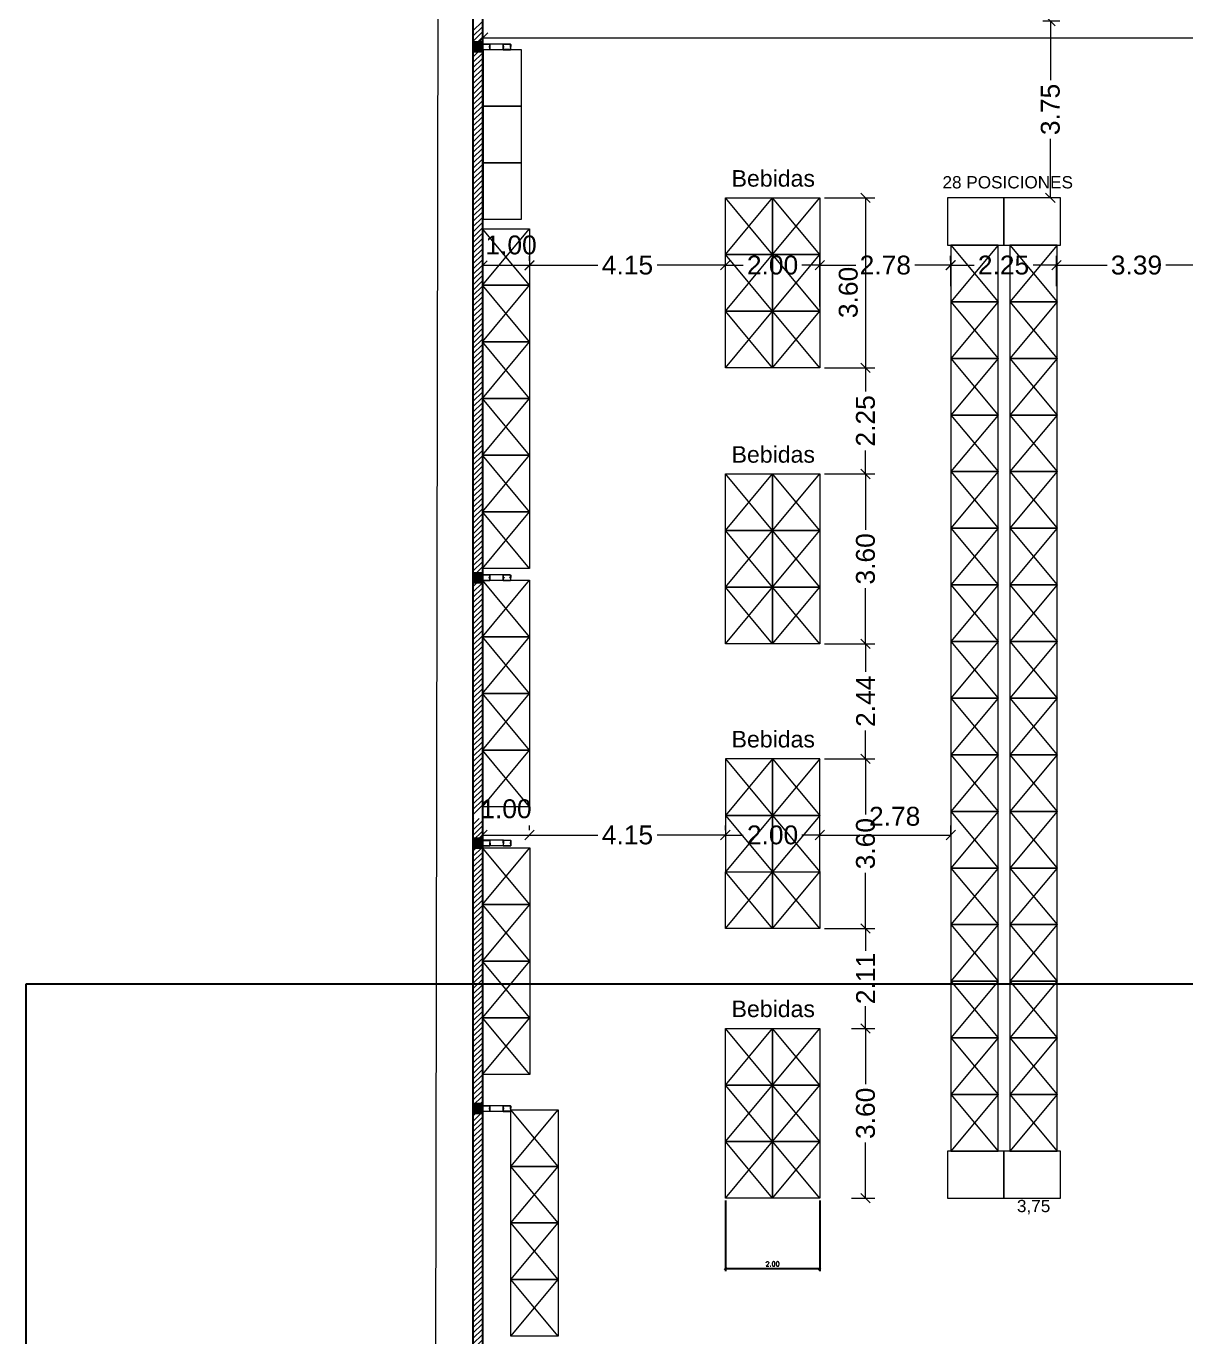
# Model space of a CAD drawing. Header units: inches. Extents: x 2 to 182, y -26 to 193.
# Drawn here: x 1.95 to 26.52, y 37.51 to 65.29 of the extents above; entities that cross this region are included whole.
import ezdxf

# ---------------------------------------------------------------- set-up
doc = ezdxf.new("R2010")
doc.units = ezdxf.units.IN
doc.header["$MEASUREMENT"] = 0
doc.linetypes.add('ACAD_ISO10W100', pattern=[18, 12, -3, 0, -3])
for name, color, linetype, lineweight in [('01 eje', 30, 'ACAD_ISO10W100', 9), ('Est-Acero', 4, 'Continuous', 13), ('Est-muro', 7, 'Continuous', 0), ('L COTAS', 1, 'Continuous', 9), ('L EQUIP', 6, 'Continuous', 9), ('LAVADO MU', 10, 'Continuous', 5)]:
    doc.layers.add(name, color=color, linetype=linetype, lineweight=lineweight)
for name, color, linetype in [('01-COTAS ESTRUCTURA', 9, 'Continuous'), ('l muro', 5, 'Continuous'), ('l olumnas', 140, 'Continuous'), ('smr acero', 170, 'Continuous')]:
    doc.layers.add(name, color=color, linetype=linetype)
doc.styles.add('2mm para 1.100', font='ARIAL.TTF')
doc.styles.add('RomanS', font='romans.shx')
doc.styles.get("Standard").update_dxf_attribs({"font": 'ARIAL.TTF'})
doc.dimstyles.new('bases 1-50', dxfattribs={"dimscale": 0.5, "dimtxt": 0.2, "dimasz": 0.1, "dimexe": 0.1, "dimexo": 0.1, "dimgap": 0.1, "dimtad": 1, "dimtih": 1, "dimtoh": 1, "dimzin": 1, "dimdsep": 46, "dimtxsty": 'RomanS', "dimblk": 'OBLIQUE', "dimcen": 0.1, "dimclrd": 256, "dimclre": 256, "dimclrt": 256, "dimadec": 0, "dimazin": 0, "dimtfac": 1, "dimtmove": 0, "dimatfit": 3, "dimfxl": 0, "dimarcsym": 0})
doc.dimstyles.new('cotas 1.100', dxfattribs={"dimscale": 2, "dimtxt": 0.2, "dimasz": 0.1, "dimexe": 0.1, "dimexo": 0.05, "dimgap": 0.05, "dimtad": 0, "dimzin": 0, "dimdsep": 46, "dimtxsty": '2mm para 1.100', "dimblk": 'OBLIQUE', "dimcen": 0.09, "dimclrd": 256, "dimclre": 256, "dimclrt": 256, "dimaunit": 1, "dimadec": 3, "dimazin": 0, "dimtfac": 1, "dimtofl": 0, "dimtmove": 2, "dimatfit": 3, "dimfxl": 0, "dimtolj": 1, "dimtzin": 0, "dimlwd": -1, "dimlwe": -1, "dimarcsym": 0})

# ---------------------------------------------------------------- blocks, each defined once
blk = doc.blocks.new('terreno1')
at = {"layer": '01 eje', "ltscale": 0.05}
blk.add_line((2858.813, 860.328), (2858.813, 730.799), dxfattribs=at)
blk = doc.blocks.new('rack')
at = {"linetype": 'ByBlock', "ltscale": 0.01}
for p, q in [((0, 1.2), (1, 0)), ((1, 1.2), (0, 0))]:
    blk.add_line(p, q, dxfattribs=at)
blk.add_lwpolyline([(0, 0), (1, 0), (1, 1.2), (0, 1.2)], close=True, dxfattribs=at)
blk = doc.blocks.new('02')
at = {"layer": 'L EQUIP'}
for points in [[(3379.339, 790.694), (3379.339, 789.694), (3380.539, 789.694), (3380.539, 790.694), (3379.339, 790.694)], [(3380.539, 790.694), (3380.539, 789.694), (3381.739, 789.694), (3381.739, 790.694), (3380.539, 790.694)], [(3379.339, 770.494), (3379.339, 769.494), (3380.539, 769.494), (3380.539, 770.494), (3379.339, 770.494)], [(3380.539, 770.494), (3380.539, 769.494), (3381.739, 769.494), (3381.739, 770.494), (3380.539, 770.494)]]:
    blk.add_lwpolyline(points, dxfattribs=at)
at = {"layer": 'L EQUIP', "linetype": 'ByBlock', "ltscale": 0.01}
for p in [(3379.414, 788.494), (3379.414, 788.494), (3380.664, 788.494), (3379.414, 787.294), (3379.414, 787.294), (3380.664, 787.294), (3380.664, 787.294), (3379.414, 786.094), (3379.414, 786.094), (3380.664, 786.094), (3380.664, 786.094), (3379.414, 784.894), (3379.414, 784.894), (3380.664, 784.894), (3380.664, 784.894), (3379.414, 783.694), (3379.414, 783.694), (3380.664, 783.694), (3380.664, 783.694), (3379.414, 782.494), (3379.414, 782.494), (3380.664, 782.494), (3380.664, 782.494), (3379.414, 781.294), (3379.414, 781.294), (3380.664, 781.294), (3380.664, 781.294), (3379.414, 780.094), (3379.414, 780.094), (3380.664, 780.094), (3380.664, 780.094), (3379.414, 778.894), (3379.414, 778.894), (3380.664, 778.894), (3380.664, 778.894), (3379.414, 777.694), (3379.414, 777.694), (3380.664, 777.694), (3380.664, 777.694), (3379.414, 776.494), (3379.414, 776.494), (3380.664, 776.494), (3380.664, 776.494), (3379.414, 775.294), (3379.414, 775.294), (3380.664, 775.294), (3380.664, 775.294), (3379.414, 774.094), (3379.414, 774.094), (3380.664, 774.094), (3380.664, 774.094), (3379.414, 772.894), (3379.414, 772.894), (3380.664, 772.894), (3380.664, 772.894), (3379.414, 771.694), (3379.414, 771.694), (3380.664, 771.694), (3380.664, 771.694), (3379.414, 770.494), (3379.414, 770.494), (3380.664, 770.494), (3380.664, 770.494)]:
    blk.add_blockref('rack', p, dxfattribs=at)
at = {"layer": 'L EQUIP', "linetype": 'ByBlock', "ltscale": 0.01, "insert": (3379.236, 791.157), "char_height": 0.26, "width": 4.44912, "attachment_point": 1}
blk.add_mtext('28 POSICIONES', dxfattribs=at)
blk = doc.blocks.new('rack bajo')
for p, q in [((0, 1.2), (1, 0)), ((1, 1.2), (0, 0))]:
    blk.add_line(p, q)
blk.add_lwpolyline([(0, 0), (1, 0), (1, 1.2), (0, 1.2)], close=True)
blk = doc.blocks.new('_Oblique')
at = {"color": 0, "linetype": 'ByBlock', "lineweight": -2}
blk.add_line((-0.5, -0.5), (0.5, 0.5), dxfattribs=at)
blk = doc.blocks.new('*D575')
at = {"layer": 'Defpoints', "color": 0}
for p in [(10.786, 133.315), (11.616, 133.314), (11.416, 8.495)]:
    blk.add_point(p, dxfattribs=at)
at = {"layer": 'L COTAS'}
for p, q in [((11.516, 133.314), (10.586, 133.316)), ((10.786, 133.315), (10.688, 71.815)), ((10.586, 8.496), (10.685, 69.996)), ((11.316, 8.495), (10.386, 8.496))]:
    blk.add_line(p, q, dxfattribs=at)
at = {"layer": 'L COTAS', "xscale": 0.2, "yscale": 0.2, "zscale": 0.2}
for p, rotation in [((10.786, 133.315), 89.90828215739022), ((10.586, 8.496), 269.9082821573902)]:
    blk.add_blockref('_Oblique', p, dxfattribs=dict(at, rotation=rotation))
at = {"layer": 'L COTAS', "insert": (10.686, 70.906), "char_height": 0.4, "attachment_point": 5, "rotation": 89.9083, "style": '2mm para 1.100'}
blk.add_mtext('\\A1;124.82', dxfattribs=at)
blk = doc.blocks.new('*D617')
at = {"layer": 'Defpoints', "color": 0}
for p in [(21.546, 60.225), (21.546, 59.682), (18.766, 59.25)]:
    blk.add_point(p, dxfattribs=at)
at = {"layer": 'L COTAS'}
for p, q in [((18.766, 59.35), (18.766, 60.425)), ((21.546, 59.782), (21.546, 60.425)), ((18.766, 60.225), (19.533, 60.225)), ((21.546, 60.225), (20.78, 60.225))]:
    blk.add_line(p, q, dxfattribs=at)
at = {"layer": 'L COTAS', "xscale": 0.2, "yscale": 0.2, "zscale": 0.2, "rotation": 180}
blk.add_blockref('_Oblique', (18.766, 60.225), dxfattribs=at)
at = {"layer": 'L COTAS', "xscale": 0.2, "yscale": 0.2, "zscale": 0.2}
blk.add_blockref('_Oblique', (21.546, 60.225), dxfattribs=at)
at = {"layer": 'L COTAS', "insert": (20.156, 60.225), "char_height": 0.4, "attachment_point": 5, "style": '2mm para 1.100'}
blk.add_mtext('\\A1;2.78', dxfattribs=at)
blk = doc.blocks.new('*D618')
at = {"layer": 'Defpoints', "color": 0}
for p in [(27.171, 60.225), (23.786, 59.682), (27.171, 59.682)]:
    blk.add_point(p, dxfattribs=at)
at = {"layer": 'L COTAS'}
for p, q in [((23.786, 59.782), (23.786, 60.425)), ((27.171, 59.782), (27.171, 60.425)), ((23.786, 60.225), (24.859, 60.225)), ((27.171, 60.225), (26.099, 60.225))]:
    blk.add_line(p, q, dxfattribs=at)
at = {"layer": 'L COTAS', "xscale": 0.2, "yscale": 0.2, "zscale": 0.2, "rotation": 180}
blk.add_blockref('_Oblique', (23.786, 60.225), dxfattribs=at)
at = {"layer": 'L COTAS', "xscale": 0.2, "yscale": 0.2, "zscale": 0.2}
blk.add_blockref('_Oblique', (27.171, 60.225), dxfattribs=at)
at = {"layer": 'L COTAS', "insert": (25.479, 60.225), "char_height": 0.4, "attachment_point": 5, "style": '2mm para 1.100'}
blk.add_mtext('\\A1;3.39', dxfattribs=at)
blk = doc.blocks.new('*D624')
at = {"layer": 'Defpoints', "color": 0}
for p in [(21.536, 60.225), (23.786, 60.225), (23.786, 60.225)]:
    blk.add_point(p, dxfattribs=at)
at = {"layer": 'L COTAS'}
for p, q in [((21.536, 60.325), (21.536, 60.425)), ((23.786, 60.325), (23.786, 60.425)), ((21.536, 60.225), (22.037, 60.225)), ((23.786, 60.225), (23.286, 60.225))]:
    blk.add_line(p, q, dxfattribs=at)
at = {"layer": 'L COTAS', "xscale": 0.2, "yscale": 0.2, "zscale": 0.2, "rotation": 180}
blk.add_blockref('_Oblique', (21.536, 60.225), dxfattribs=at)
at = {"layer": 'L COTAS', "xscale": 0.2, "yscale": 0.2, "zscale": 0.2}
blk.add_blockref('_Oblique', (23.786, 60.225), dxfattribs=at)
at = {"layer": 'L COTAS', "insert": (22.661, 60.225), "char_height": 0.4, "attachment_point": 5, "style": '2mm para 1.100'}
blk.add_mtext('\\A1;2.25', dxfattribs=at)
blk = doc.blocks.new('*D631')
at = {"layer": 'Defpoints', "color": 0}
for p in [(12.616, 60.773), (16.766, 60.225), (16.766, 60.225)]:
    blk.add_point(p, dxfattribs=at)
at = {"layer": 'L COTAS'}
for p, q in [((12.616, 60.673), (12.616, 60.025)), ((16.766, 60.325), (16.766, 60.425)), ((12.616, 60.225), (14.062, 60.225)), ((16.766, 60.225), (15.32, 60.225))]:
    blk.add_line(p, q, dxfattribs=at)
at = {"layer": 'L COTAS', "xscale": 0.2, "yscale": 0.2, "zscale": 0.2, "rotation": 180}
blk.add_blockref('_Oblique', (12.616, 60.225), dxfattribs=at)
at = {"layer": 'L COTAS', "xscale": 0.2, "yscale": 0.2, "zscale": 0.2}
blk.add_blockref('_Oblique', (16.766, 60.225), dxfattribs=at)
at = {"layer": 'L COTAS', "insert": (14.691, 60.225), "char_height": 0.4, "attachment_point": 5, "style": '2mm para 1.100'}
blk.add_mtext('\\A1;4.15', dxfattribs=at)
blk = doc.blocks.new('*D632')
at = {"layer": 'Defpoints', "color": 0}
for p in [(11.616, 60.218), (11.616, 60.173), (12.616, 60.218)]:
    blk.add_point(p, dxfattribs=at)
at = {"layer": 'L COTAS'}
for p, q in [((11.616, 60.273), (11.616, 60.418)), ((12.616, 60.318), (12.616, 60.418)), ((12.616, 60.218), (11.616, 60.218))]:
    blk.add_line(p, q, dxfattribs=at)
at = {"layer": 'L COTAS', "xscale": 0.2, "yscale": 0.2, "zscale": 0.2, "rotation": 180}
blk.add_blockref('_Oblique', (11.616, 60.218), dxfattribs=at)
at = {"layer": 'L COTAS', "xscale": 0.2, "yscale": 0.2, "zscale": 0.2}
blk.add_blockref('_Oblique', (12.616, 60.218), dxfattribs=at)
at = {"layer": 'L COTAS', "insert": (12.224, 60.651), "char_height": 0.4, "attachment_point": 5, "style": '2mm para 1.100'}
blk.add_mtext('\\A1;1.00', dxfattribs=at)
blk = doc.blocks.new('*D633')
at = {"layer": 'Defpoints', "color": 0}
for p in [(55.719, 65.046), (11.631, 64.431), (55.719, 64.431)]:
    blk.add_point(p, dxfattribs=at)
at = {"layer": 'L COTAS'}
for p, q in [((11.631, 64.531), (11.631, 65.246)), ((11.631, 65.046), (32.891, 65.046)), ((55.719, 65.046), (34.458, 65.046)), ((55.719, 64.531), (55.719, 65.246))]:
    blk.add_line(p, q, dxfattribs=at)
at = {"layer": 'L COTAS', "xscale": 0.2, "yscale": 0.2, "zscale": 0.2, "rotation": 180}
blk.add_blockref('_Oblique', (11.631, 65.046), dxfattribs=at)
at = {"layer": 'L COTAS', "xscale": 0.2, "yscale": 0.2, "zscale": 0.2}
blk.add_blockref('_Oblique', (55.719, 65.046), dxfattribs=at)
at = {"layer": 'L COTAS', "insert": (33.675, 65.046), "char_height": 0.4, "attachment_point": 5, "style": '2mm para 1.100'}
blk.add_mtext('\\A1;44.09', dxfattribs=at)
blk = doc.blocks.new('*D643')
at = {"layer": 'Defpoints', "color": 0}
for p in [(18.766, 58.05), (19.737, 58.05), (18.766, 55.8)]:
    blk.add_point(p, dxfattribs=at)
at = {"layer": 'L COTAS'}
for p, q in [((18.866, 58.05), (19.937, 58.05)), ((19.737, 58.05), (19.737, 57.549)), ((19.737, 55.8), (19.737, 56.3)), ((18.866, 55.8), (19.937, 55.8))]:
    blk.add_line(p, q, dxfattribs=at)
at = {"layer": 'L COTAS', "xscale": 0.2, "yscale": 0.2, "zscale": 0.2}
for p, rotation in [((19.737, 58.05), 90), ((19.737, 55.8), 270)]:
    blk.add_blockref('_Oblique', p, dxfattribs=dict(at, rotation=rotation))
at = {"layer": 'L COTAS', "insert": (19.737, 56.925), "char_height": 0.4, "attachment_point": 5, "rotation": 90, "style": '2mm para 1.100'}
blk.add_mtext('\\A1;2.25', dxfattribs=at)
blk = doc.blocks.new('*D644')
at = {"layer": 'Defpoints', "color": 0}
for p in [(18.766, 52.2), (18.766, 49.765), (19.737, 49.765)]:
    blk.add_point(p, dxfattribs=at)
at = {"layer": 'L COTAS'}
for p, q in [((18.866, 52.2), (19.937, 52.2)), ((19.737, 52.2), (19.737, 51.604)), ((19.737, 49.765), (19.737, 50.36)), ((18.866, 49.765), (19.937, 49.765))]:
    blk.add_line(p, q, dxfattribs=at)
at = {"layer": 'L COTAS', "xscale": 0.2, "yscale": 0.2, "zscale": 0.2}
for p, rotation in [((19.737, 52.2), 90), ((19.737, 49.765), 270)]:
    blk.add_blockref('_Oblique', p, dxfattribs=dict(at, rotation=rotation))
at = {"layer": 'L COTAS', "insert": (19.737, 50.982), "char_height": 0.4, "attachment_point": 5, "rotation": 90, "style": '2mm para 1.100'}
blk.add_mtext('\\A1;2.44', dxfattribs=at)
blk = doc.blocks.new('*D645')
at = {"layer": 'Defpoints', "color": 0}
for p in [(18.766, 46.165), (19.336, 44.05), (19.737, 44.05)]:
    blk.add_point(p, dxfattribs=at)
at = {"layer": 'L COTAS'}
for p, q in [((18.866, 46.165), (19.937, 46.165)), ((19.737, 46.165), (19.737, 45.691)), ((19.737, 44.05), (19.737, 44.523)), ((19.436, 44.05), (19.937, 44.05))]:
    blk.add_line(p, q, dxfattribs=at)
at = {"layer": 'L COTAS', "xscale": 0.2, "yscale": 0.2, "zscale": 0.2}
for p, rotation in [((19.737, 46.165), 90), ((19.737, 44.05), 270)]:
    blk.add_blockref('_Oblique', p, dxfattribs=dict(at, rotation=rotation))
at = {"layer": 'L COTAS', "insert": (19.737, 45.107), "char_height": 0.4, "attachment_point": 5, "rotation": 90, "style": '2mm para 1.100'}
blk.add_mtext('\\A1;2.11', dxfattribs=at)
blk = doc.blocks.new('*D648')
at = {"layer": 'Defpoints', "color": 0}
for p in [(18.766, 61.65), (18.766, 58.05), (19.737, 58.05)]:
    blk.add_point(p, dxfattribs=at)
at = {"layer": 'L COTAS'}
for p, q in [((18.866, 61.65), (19.937, 61.65)), ((19.737, 61.65), (19.737, 58.05)), ((18.866, 58.05), (19.937, 58.05))]:
    blk.add_line(p, q, dxfattribs=at)
at = {"layer": 'L COTAS', "xscale": 0.2, "yscale": 0.2, "zscale": 0.2}
for p, rotation in [((19.737, 61.65), 90), ((19.737, 58.05), 270)]:
    blk.add_blockref('_Oblique', p, dxfattribs=dict(at, rotation=rotation))
at = {"layer": 'L COTAS', "insert": (19.372, 59.647), "char_height": 0.4, "attachment_point": 5, "rotation": 90, "style": '2mm para 1.100'}
blk.add_mtext('\\A1;3.60', dxfattribs=at)
blk = doc.blocks.new('*D649')
at = {"layer": 'Defpoints', "color": 0}
for p in [(18.766, 55.8), (18.766, 52.2), (19.737, 52.2)]:
    blk.add_point(p, dxfattribs=at)
at = {"layer": 'L COTAS'}
for p, q in [((18.866, 55.8), (19.937, 55.8)), ((19.737, 55.8), (19.737, 54.618)), ((19.737, 52.2), (19.737, 53.381)), ((18.866, 52.2), (19.937, 52.2))]:
    blk.add_line(p, q, dxfattribs=at)
at = {"layer": 'L COTAS', "xscale": 0.2, "yscale": 0.2, "zscale": 0.2}
for p, rotation in [((19.737, 55.8), 90), ((19.737, 52.2), 270)]:
    blk.add_blockref('_Oblique', p, dxfattribs=dict(at, rotation=rotation))
at = {"layer": 'L COTAS', "insert": (19.737, 54), "char_height": 0.4, "attachment_point": 5, "rotation": 90, "style": '2mm para 1.100'}
blk.add_mtext('\\A1;3.60', dxfattribs=at)
blk = doc.blocks.new('*D650')
at = {"layer": 'Defpoints', "color": 0}
for p in [(18.766, 49.765), (18.766, 46.165), (19.737, 46.165)]:
    blk.add_point(p, dxfattribs=at)
at = {"layer": 'L COTAS'}
for p, q in [((18.866, 49.765), (19.937, 49.765)), ((19.737, 49.765), (19.737, 48.583)), ((19.737, 46.165), (19.737, 47.346)), ((18.866, 46.165), (19.937, 46.165))]:
    blk.add_line(p, q, dxfattribs=at)
at = {"layer": 'L COTAS', "xscale": 0.2, "yscale": 0.2, "zscale": 0.2}
for p, rotation in [((19.737, 49.765), 90), ((19.737, 46.165), 270)]:
    blk.add_blockref('_Oblique', p, dxfattribs=dict(at, rotation=rotation))
at = {"layer": 'L COTAS', "insert": (19.737, 47.965), "char_height": 0.4, "attachment_point": 5, "rotation": 90, "style": '2mm para 1.100'}
blk.add_mtext('\\A1;3.60', dxfattribs=at)
blk = doc.blocks.new('*D651')
at = {"layer": 'Defpoints', "color": 0}
for p in [(19.336, 44.05), (19.336, 40.45), (19.737, 40.45)]:
    blk.add_point(p, dxfattribs=at)
at = {"layer": 'L COTAS'}
for p, q in [((19.436, 44.05), (19.937, 44.05)), ((19.737, 44.05), (19.737, 42.868)), ((19.737, 40.45), (19.737, 41.631)), ((19.436, 40.45), (19.937, 40.45))]:
    blk.add_line(p, q, dxfattribs=at)
at = {"layer": 'L COTAS', "xscale": 0.2, "yscale": 0.2, "zscale": 0.2}
for p, rotation in [((19.737, 44.05), 90), ((19.737, 40.45), 270)]:
    blk.add_blockref('_Oblique', p, dxfattribs=dict(at, rotation=rotation))
at = {"layer": 'L COTAS', "insert": (19.737, 42.25), "char_height": 0.4, "attachment_point": 5, "rotation": 90, "style": '2mm para 1.100'}
blk.add_mtext('\\A1;3.60', dxfattribs=at)
blk = doc.blocks.new('*D864')
at = {"layer": 'Defpoints', "color": 0}
for p in [(23.396, 65.4), (23.654, 61.65), (23.654, 61.65)]:
    blk.add_point(p, dxfattribs=at)
at = {"layer": 'L COTAS'}
for p, q in [((23.496, 65.4), (23.854, 65.4)), ((23.654, 65.4), (23.654, 64.146)), ((23.654, 61.65), (23.654, 62.904)), ((23.554, 61.65), (23.454, 61.65))]:
    blk.add_line(p, q, dxfattribs=at)
at = {"layer": 'L COTAS', "xscale": 0.2, "yscale": 0.2, "zscale": 0.2}
for p, rotation in [((23.654, 65.4), 90), ((23.654, 61.65), 270)]:
    blk.add_blockref('_Oblique', p, dxfattribs=dict(at, rotation=rotation))
at = {"layer": 'L COTAS', "insert": (23.654, 63.525), "char_height": 0.4, "attachment_point": 5, "rotation": 90, "style": '2mm para 1.100'}
blk.add_mtext('\\A1;3.75', dxfattribs=at)
blk = doc.blocks.new('*D557')
at = {"layer": 'Defpoints', "color": 0}
for p in [(11.616, 48.148), (12.616, 48.148), (12.616, 48.148)]:
    blk.add_point(p, dxfattribs=at)
at = {"layer": 'L COTAS'}
for p, q in [((11.616, 48.248), (11.616, 48.348)), ((12.616, 48.248), (12.616, 48.348)), ((11.616, 48.148), (12.616, 48.148))]:
    blk.add_line(p, q, dxfattribs=at)
at = {"layer": 'L COTAS', "xscale": 0.2, "yscale": 0.2, "zscale": 0.2, "rotation": 180}
blk.add_blockref('_Oblique', (11.616, 48.148), dxfattribs=at)
at = {"layer": 'L COTAS', "xscale": 0.2, "yscale": 0.2, "zscale": 0.2}
blk.add_blockref('_Oblique', (12.616, 48.148), dxfattribs=at)
at = {"layer": 'L COTAS', "insert": (12.116, 48.702), "char_height": 0.4, "attachment_point": 5, "style": '2mm para 1.100'}
blk.add_mtext('\\A1;1.00', dxfattribs=at)
blk = doc.blocks.new('*D878')
at = {"layer": 'Defpoints', "color": 0}
for p in [(12.616, 48.148), (16.766, 48.148), (16.766, 48.148)]:
    blk.add_point(p, dxfattribs=at)
at = {"layer": 'L COTAS'}
for p, q in [((12.616, 48.248), (12.616, 48.348)), ((16.766, 48.248), (16.766, 48.348)), ((12.616, 48.148), (14.062, 48.148)), ((16.766, 48.148), (15.32, 48.148))]:
    blk.add_line(p, q, dxfattribs=at)
at = {"layer": 'L COTAS', "xscale": 0.2, "yscale": 0.2, "zscale": 0.2, "rotation": 180}
blk.add_blockref('_Oblique', (12.616, 48.148), dxfattribs=at)
at = {"layer": 'L COTAS', "xscale": 0.2, "yscale": 0.2, "zscale": 0.2}
blk.add_blockref('_Oblique', (16.766, 48.148), dxfattribs=at)
at = {"layer": 'L COTAS', "insert": (14.691, 48.148), "char_height": 0.4, "attachment_point": 5, "style": '2mm para 1.100'}
blk.add_mtext('\\A1;4.15', dxfattribs=at)
blk = doc.blocks.new('*D879')
at = {"layer": 'Defpoints', "color": 0}
for p in [(16.766, 48.148), (18.766, 48.148), (18.766, 48.148)]:
    blk.add_point(p, dxfattribs=at)
at = {"layer": 'L COTAS'}
for p, q in [((16.766, 48.248), (16.766, 48.348)), ((18.766, 48.248), (18.766, 48.348)), ((16.766, 48.148), (17.144, 48.148)), ((18.766, 48.148), (18.389, 48.148))]:
    blk.add_line(p, q, dxfattribs=at)
at = {"layer": 'L COTAS', "xscale": 0.2, "yscale": 0.2, "zscale": 0.2, "rotation": 180}
blk.add_blockref('_Oblique', (16.766, 48.148), dxfattribs=at)
at = {"layer": 'L COTAS', "xscale": 0.2, "yscale": 0.2, "zscale": 0.2}
blk.add_blockref('_Oblique', (18.766, 48.148), dxfattribs=at)
at = {"layer": 'L COTAS', "insert": (17.766, 48.148), "char_height": 0.4, "attachment_point": 5, "style": '2mm para 1.100'}
blk.add_mtext('\\A1;2.00', dxfattribs=at)
blk = doc.blocks.new('*D880')
at = {"layer": 'Defpoints', "color": 0}
for p in [(18.766, 48.148), (21.546, 48.148), (21.546, 48.05)]:
    blk.add_point(p, dxfattribs=at)
at = {"layer": 'L COTAS'}
for p, q in [((18.766, 48.248), (18.766, 48.348)), ((21.546, 48.15), (21.546, 48.348)), ((18.766, 48.148), (21.546, 48.148))]:
    blk.add_line(p, q, dxfattribs=at)
at = {"layer": 'L COTAS', "xscale": 0.2, "yscale": 0.2, "zscale": 0.2, "rotation": 180}
blk.add_blockref('_Oblique', (18.766, 48.148), dxfattribs=at)
at = {"layer": 'L COTAS', "xscale": 0.2, "yscale": 0.2, "zscale": 0.2}
blk.add_blockref('_Oblique', (21.546, 48.148), dxfattribs=at)
at = {"layer": 'L COTAS', "insert": (20.354, 48.543), "char_height": 0.4, "attachment_point": 5, "style": '2mm para 1.100'}
blk.add_mtext('\\A1;2.78', dxfattribs=at)
blk = doc.blocks.new('*D881')
at = {"layer": 'Defpoints', "color": 0}
for p in [(16.766, 60.225), (16.766, 60.225), (18.766, 60.225)]:
    blk.add_point(p, dxfattribs=at)
at = {"layer": 'L COTAS'}
for p, q in [((16.766, 60.325), (16.766, 60.425)), ((18.766, 60.325), (18.766, 60.425)), ((16.766, 60.225), (17.144, 60.225)), ((18.766, 60.225), (18.389, 60.225))]:
    blk.add_line(p, q, dxfattribs=at)
at = {"layer": 'L COTAS', "xscale": 0.2, "yscale": 0.2, "zscale": 0.2, "rotation": 180}
blk.add_blockref('_Oblique', (16.766, 60.225), dxfattribs=at)
at = {"layer": 'L COTAS', "xscale": 0.2, "yscale": 0.2, "zscale": 0.2}
blk.add_blockref('_Oblique', (18.766, 60.225), dxfattribs=at)
at = {"layer": 'L COTAS', "insert": (17.766, 60.225), "char_height": 0.4, "attachment_point": 5, "style": '2mm para 1.100'}
blk.add_mtext('\\A1;2.00', dxfattribs=at)
blk = doc.blocks.new('base1')
at = {"layer": 'smr acero'}
h = blk.add_hatch(color=256, dxfattribs=at)
h.dxf.hatch_style = 1
h.paths.add_polyline_path([(4862.665, 1040.797), (4862.665, 1040.597), (4862.465, 1040.597), (4862.465, 1040.797)])
at = {"layer": 'Est-Acero'}
for points in [[(4862.819, 1040.757), (4862.671, 1040.757, 0.414214), (4862.665, 1040.751), (4862.665, 1040.703, 0.414214), (4862.671, 1040.697), (4862.685, 1040.697), (4862.685, 1040.699), (4862.673, 1040.699, -0.414214), (4862.667, 1040.705), (4862.667, 1040.749, -0.414214), (4862.673, 1040.755), (4862.817, 1040.755, -0.414214), (4862.823, 1040.749), (4862.823, 1040.705, -0.414214), (4862.817, 1040.699), (4862.805, 1040.699), (4862.805, 1040.697), (4862.819, 1040.697, 0.414214), (4862.825, 1040.703), (4862.825, 1040.751, 0.414214)], [(4863.111, 1040.757), (4863.259, 1040.757, -0.414214), (4863.265, 1040.751), (4863.265, 1040.703, -0.414214), (4863.259, 1040.697), (4863.245, 1040.697), (4863.245, 1040.699), (4863.257, 1040.699, 0.414214), (4863.263, 1040.705), (4863.263, 1040.749, 0.414214), (4863.257, 1040.755), (4863.113, 1040.755, 0.414214), (4863.107, 1040.749), (4863.107, 1040.705, 0.414214), (4863.113, 1040.699), (4863.125, 1040.699), (4863.125, 1040.697), (4863.111, 1040.697, -0.414214), (4863.105, 1040.703), (4863.105, 1040.751, -0.414214)], [(4862.819, 1040.637), (4862.671, 1040.637, -0.414214), (4862.665, 1040.643), (4862.665, 1040.691, -0.414214), (4862.671, 1040.697), (4862.685, 1040.697), (4862.685, 1040.695), (4862.673, 1040.695, 0.414214), (4862.667, 1040.689), (4862.667, 1040.645, 0.414214), (4862.673, 1040.639), (4862.817, 1040.639, 0.414214), (4862.823, 1040.645), (4862.823, 1040.689, 0.414214), (4862.817, 1040.695), (4862.805, 1040.695), (4862.805, 1040.697), (4862.819, 1040.697, -0.414214), (4862.825, 1040.691), (4862.825, 1040.643, -0.414214)], [(4863.111, 1040.637), (4863.259, 1040.637, 0.414214), (4863.265, 1040.643), (4863.265, 1040.691, 0.414214), (4863.259, 1040.697), (4863.245, 1040.697), (4863.245, 1040.695), (4863.257, 1040.695, -0.414214), (4863.263, 1040.689), (4863.263, 1040.645, -0.414214), (4863.257, 1040.639), (4863.113, 1040.639, -0.414214), (4863.107, 1040.645), (4863.107, 1040.689, -0.414214), (4863.113, 1040.695), (4863.125, 1040.695), (4863.125, 1040.697), (4863.111, 1040.697, 0.414214), (4863.105, 1040.691), (4863.105, 1040.643, 0.414214)]]:
    blk.add_lwpolyline(points, format="xyb", close=True, dxfattribs=at)
at = {"layer": 'Est-muro'}
for p, q in [((4863.111, 1040.757), (4862.809, 1040.757)), ((4863.111, 1040.637), (4862.809, 1040.637))]:
    blk.add_line(p, q, dxfattribs=at)
at = {"layer": 'l olumnas'}
blk.add_lwpolyline([(4862.465, 1040.597), (4862.665, 1040.597), (4862.665, 1040.797), (4862.465, 1040.797)], close=True, dxfattribs=at)
blk = doc.blocks.new('*D860')
at = {"lineweight": -2}
for p, q in [((16.766, 40.4), (16.766, 38.908)), ((18.766, 40.4), (18.766, 38.908)), ((16.766, 38.958), (18.766, 38.958))]:
    blk.add_line(p, q, dxfattribs=at)
at = {"layer": 'Defpoints', "color": 0}
for p in [(16.766, 40.45), (18.766, 40.45), (18.766, 38.958)]:
    blk.add_point(p, dxfattribs=at)
at = {"lineweight": -2, "xscale": 0.05, "yscale": 0.05, "zscale": 0.05, "rotation": 180}
blk.add_blockref('_Oblique', (16.766, 38.958), dxfattribs=at)
at = {"lineweight": -2, "xscale": 0.05, "yscale": 0.05, "zscale": 0.05}
blk.add_blockref('_Oblique', (18.766, 38.958), dxfattribs=at)
at = {"insert": (17.766, 39.058), "char_height": 0.1, "attachment_point": 5, "style": 'RomanS'}
blk.add_mtext('2.00', dxfattribs=at)

msp = doc.modelspace()

# ---------------------------------------------------------------- hatches: boundary and pattern name
at = {"layer": 'LAVADO MU'}
h = msp.add_hatch(dxfattribs=at)
h.set_pattern_fill('ANSI31', color=256, scale=0.025)
h.set_pattern_definition([(45, (-3456.300645, -737.84776), (-0.0561266008, 0.0561266008), [])])
h.paths.add_polyline_path([(11.616, 48.498), (11.417, 48.498), (11.417, 8.845), (11.616, 8.845)])

# ---------------------------------------------------------------- linework, layer by layer
msp.add_lwpolyline([(1.948, 44.995), (79.459, 44.995), (79.459, 19.002), (1.948, 19.002)], close=True)
at = {"layer": 'L EQUIP'}
for points in [[(11.639, 63.596), (11.639, 64.796), (12.439, 64.796), (12.439, 63.596)], [(11.639, 62.396), (11.639, 63.596), (12.439, 63.596), (12.439, 62.396)], [(11.639, 61.196), (11.639, 62.396), (12.439, 62.396), (12.439, 61.196)]]:
    msp.add_lwpolyline(points, close=True, dxfattribs=at)
at = {"layer": 'l muro'}
for p, q in [((11.416, 133.315), (11.416, 8.506)), ((11.616, 133.315), (11.616, 8.506))]:
    msp.add_line(p, q, dxfattribs=at)
at = {"layer": 'LAVADO MU'}
for p, q in [((11.416, 65.191), (11.616, 65.391)), ((11.416, 65.079), (11.616, 65.279)), ((11.416, 64.967), (11.616, 65.167)), ((11.416, 64.855), (11.616, 65.055)), ((11.416, 64.742), (11.616, 64.942)), ((11.416, 64.63), (11.616, 64.83)), ((11.416, 64.518), (11.616, 64.718)), ((11.416, 64.406), (11.616, 64.606)), ((11.416, 64.293), (11.616, 64.493)), ((11.416, 64.181), (11.616, 64.381)), ((11.416, 64.069), (11.616, 64.269)), ((11.416, 63.957), (11.616, 64.157)), ((11.416, 63.844), (11.616, 64.044)), ((11.416, 63.732), (11.616, 63.932)), ((11.416, 63.62), (11.616, 63.82)), ((11.416, 63.508), (11.616, 63.708)), ((11.416, 63.395), (11.616, 63.595)), ((11.416, 63.283), (11.616, 63.483)), ((11.416, 63.171), (11.616, 63.371)), ((11.416, 63.059), (11.616, 63.258)), ((11.416, 62.946), (11.616, 63.146)), ((11.416, 62.834), (11.616, 63.034)), ((11.416, 62.722), (11.616, 62.922)), ((11.416, 62.61), (11.616, 62.809)), ((11.416, 62.497), (11.616, 62.697)), ((11.416, 62.385), (11.616, 62.585)), ((11.416, 62.273), (11.616, 62.473)), ((11.416, 62.161), (11.616, 62.36)), ((11.416, 62.048), (11.616, 62.248)), ((11.416, 61.936), (11.616, 62.136)), ((11.416, 61.824), (11.616, 62.024)), ((11.416, 61.712), (11.616, 61.911)), ((11.416, 61.599), (11.616, 61.799)), ((11.416, 61.487), (11.616, 61.687)), ((11.416, 61.375), (11.616, 61.575)), ((11.416, 61.263), (11.616, 61.462)), ((11.416, 61.15), (11.616, 61.35)), ((11.416, 61.038), (11.616, 61.238)), ((11.416, 60.926), (11.616, 61.126)), ((11.416, 60.814), (11.616, 61.013)), ((11.416, 60.701), (11.616, 60.901)), ((11.416, 60.589), (11.616, 60.789)), ((11.416, 60.477), (11.616, 60.677)), ((11.416, 60.364), (11.616, 60.564)), ((11.416, 60.252), (11.616, 60.452)), ((11.416, 60.14), (11.616, 60.34)), ((11.416, 60.028), (11.616, 60.228)), ((11.416, 59.915), (11.616, 60.115)), ((11.416, 59.803), (11.616, 60.003)), ((11.416, 59.691), (11.616, 59.891)), ((11.416, 59.579), (11.616, 59.779)), ((11.416, 59.466), (11.616, 59.666)), ((11.416, 59.354), (11.616, 59.554)), ((11.416, 59.242), (11.616, 59.442)), ((11.416, 59.13), (11.616, 59.33)), ((11.416, 59.017), (11.616, 59.217)), ((11.416, 58.905), (11.616, 59.105)), ((11.416, 58.793), (11.616, 58.993)), ((11.416, 58.681), (11.616, 58.881)), ((11.416, 58.568), (11.616, 58.768)), ((11.416, 58.456), (11.616, 58.656)), ((11.416, 58.344), (11.616, 58.544)), ((11.416, 58.232), (11.616, 58.432)), ((11.416, 58.119), (11.616, 58.319)), ((11.416, 58.007), (11.616, 58.207)), ((11.416, 57.895), (11.616, 58.095)), ((11.416, 57.783), (11.616, 57.983)), ((11.416, 57.67), (11.616, 57.87)), ((11.416, 57.558), (11.616, 57.758)), ((11.416, 57.446), (11.616, 57.646)), ((11.416, 57.334), (11.616, 57.534)), ((11.416, 57.221), (11.616, 57.421)), ((11.416, 57.109), (11.616, 57.309)), ((11.416, 56.997), (11.616, 57.197)), ((11.416, 56.885), (11.616, 57.085)), ((11.416, 56.772), (11.616, 56.972)), ((11.416, 56.66), (11.616, 56.86)), ((11.416, 56.548), (11.616, 56.748)), ((11.416, 56.436), (11.616, 56.636)), ((11.416, 56.323), (11.616, 56.523)), ((11.416, 56.211), (11.616, 56.411)), ((11.416, 56.099), (11.616, 56.299)), ((11.416, 55.987), (11.616, 56.187)), ((11.416, 55.874), (11.616, 56.074)), ((11.416, 55.762), (11.616, 55.962)), ((11.416, 55.65), (11.616, 55.85)), ((11.416, 55.538), (11.616, 55.738)), ((11.416, 55.425), (11.616, 55.625)), ((11.416, 55.313), (11.616, 55.513)), ((11.416, 55.201), (11.616, 55.401)), ((11.416, 55.089), (11.616, 55.289)), ((11.416, 54.976), (11.616, 55.176)), ((11.416, 54.864), (11.616, 55.064)), ((11.416, 54.752), (11.616, 54.952)), ((11.416, 54.64), (11.616, 54.84)), ((11.416, 54.527), (11.616, 54.727)), ((11.416, 54.415), (11.616, 54.615)), ((11.416, 54.303), (11.616, 54.503)), ((11.416, 54.191), (11.616, 54.391)), ((11.416, 54.078), (11.616, 54.278)), ((11.416, 53.966), (11.616, 54.166)), ((11.416, 53.854), (11.616, 54.054)), ((11.416, 53.742), (11.616, 53.941)), ((11.416, 53.629), (11.616, 53.829)), ((11.416, 53.517), (11.616, 53.717)), ((11.416, 53.405), (11.616, 53.605)), ((11.416, 53.293), (11.616, 53.492)), ((11.416, 53.18), (11.616, 53.38)), ((11.416, 53.068), (11.616, 53.268)), ((11.416, 52.956), (11.616, 53.156)), ((11.416, 52.844), (11.616, 53.043)), ((11.416, 52.731), (11.616, 52.931)), ((11.416, 52.619), (11.616, 52.819)), ((11.416, 52.507), (11.616, 52.707)), ((11.416, 52.395), (11.616, 52.594)), ((11.416, 52.282), (11.616, 52.482)), ((11.416, 52.17), (11.616, 52.37)), ((11.416, 52.058), (11.616, 52.258)), ((11.416, 51.946), (11.616, 52.145)), ((11.416, 51.833), (11.616, 52.033)), ((11.416, 51.721), (11.616, 51.921)), ((11.416, 51.609), (11.616, 51.809)), ((11.416, 51.496), (11.616, 51.696)), ((11.416, 51.384), (11.616, 51.584)), ((11.416, 51.272), (11.616, 51.472)), ((11.416, 51.16), (11.616, 51.36)), ((11.416, 51.047), (11.616, 51.247)), ((11.416, 50.935), (11.616, 51.135)), ((11.416, 50.823), (11.616, 51.023)), ((11.416, 50.711), (11.616, 50.911)), ((11.416, 50.598), (11.616, 50.798)), ((11.416, 50.486), (11.616, 50.686)), ((11.416, 50.374), (11.616, 50.574)), ((11.416, 50.262), (11.616, 50.462)), ((11.416, 50.149), (11.616, 50.349)), ((11.416, 50.037), (11.616, 50.237)), ((11.416, 49.925), (11.616, 50.125)), ((11.416, 49.813), (11.616, 50.013)), ((11.416, 49.7), (11.616, 49.9)), ((11.416, 49.588), (11.616, 49.788)), ((11.416, 49.476), (11.616, 49.676)), ((11.416, 49.364), (11.616, 49.564)), ((11.416, 49.251), (11.616, 49.451)), ((11.416, 49.139), (11.616, 49.339)), ((11.416, 49.027), (11.616, 49.227)), ((11.416, 48.915), (11.616, 49.115)), ((11.416, 48.802), (11.616, 49.002)), ((11.416, 48.69), (11.616, 48.89)), ((11.416, 48.578), (11.616, 48.778))]:
    msp.add_line(p, q, dxfattribs=at)

# ---------------------------------------------------------------- block references
at = {"layer": '01-COTAS ESTRUCTURA'}
for p in [(-4851.049, -975.846), (-4851.049, -987.096), (-4851.046, -992.721), (-4851.049, -998.346)]:
    msp.add_blockref('base1', p, dxfattribs=at)
at = {"layer": 'L EQUIP'}
msp.add_blockref('02', (-3357.868, -729.045), dxfattribs=at)
at = {"layer": 'L EQUIP', "linetype": 'ByBlock', "ltscale": 0.01, "xscale": -1, "rotation": 180}
for p in [(16.766, 61.65), (17.766, 61.65), (11.616, 60.998), (16.766, 60.45), (17.766, 60.45), (11.616, 59.798), (16.766, 59.25), (17.766, 59.25), (11.616, 58.598), (11.616, 57.398), (11.616, 56.198), (16.766, 55.8), (17.766, 55.8), (11.616, 54.998), (16.766, 54.6), (17.766, 54.6), (11.616, 53.548), (16.766, 53.4), (17.766, 53.4), (11.616, 52.348), (11.616, 51.148), (11.616, 49.948), (11.619, 47.876), (16.766, 47.365), (17.766, 47.365), (11.619, 46.676), (11.619, 45.476), (11.619, 44.276), (16.766, 44.05), (17.766, 44.05), (16.766, 42.85), (17.766, 42.85), (12.219, 42.326), (16.766, 41.65), (17.766, 41.65), (12.219, 41.126), (12.219, 39.926), (12.219, 38.726)]:
    msp.add_blockref('rack bajo', p, dxfattribs=at)
at = {"layer": 'L EQUIP', "linetype": 'ByBlock', "ltscale": 0.01}
for p in [(16.766, 48.565), (17.766, 48.565), (16.766, 47.365), (17.766, 47.365)]:
    msp.add_blockref('rack bajo', p, dxfattribs=at)
at = {"layer": 'l muro'}
msp.add_blockref('terreno1', (-2847.397, -724.845), dxfattribs=at)

# ---------------------------------------------------------------- texts
at = {"layer": 'L EQUIP', "char_height": 0.35, "width": 6.39684, "attachment_point": 1}
for insert in [(16.898, 62.239), (16.898, 56.389), (16.898, 50.354), (16.898, 44.639)]:
    msp.add_mtext('Bebidas', dxfattribs=dict(at, insert=insert))
at = {"layer": 'L EQUIP', "linetype": 'ByBlock', "ltscale": 0.01, "insert": (22.946, 40.416), "char_height": 0.26, "width": 4.44912, "attachment_point": 1}
msp.add_mtext('3,75', dxfattribs=at)

# ---------------------------------------------------------------- dimensions: what is measured, and where the dimension line sits
dim = msp.add_linear_dim(base=(18.766, 38.958), p1=(16.766, 40.45), p2=(18.766, 40.45), dimstyle='bases 1-50')
dim.commit()
dim.dimension.update_dxf_attribs({"geometry": '*D860', "text_midpoint": (17.766, 39.058)})
at = {"layer": 'L COTAS'}
dim = msp.add_aligned_dim(p1=(11.416, 8.495), p2=(11.616, 133.314), distance=0.83, dimstyle='cotas 1.100', override={"dimfxl": 0.1, "dimarcsym": 1}, dxfattribs=at)
dim.commit()
dim.dimension.update_dxf_attribs({"geometry": '*D575', "text_midpoint": (10.686, 70.906)})
for base, p1, p2, picture, middle in [((55.719, 65.046), (11.631, 64.431), (55.719, 64.431), '*D633', (33.675, 65.046)), ((16.766, 60.225), (12.616, 60.773), (16.766, 60.225), '*D631', (14.691, 60.225)), ((16.766, 60.225), (18.766, 60.225), (16.766, 60.225), '*D881', (17.766, 60.225)), ((21.546, 60.225), (18.766, 59.25), (21.546, 59.682), '*D617', (20.156, 60.225)), ((23.786, 60.225), (21.536, 60.225), (23.786, 60.225), '*D624', (22.661, 60.225)), ((27.17142, 60.22455), (23.78635, 59.68196), (27.17142, 59.68196), '*D618', (25.47889, 60.22455)), ((12.616, 48.148), (11.616, 48.148), (12.616, 48.148), '*D557', (12.116, 48.702)), ((16.766, 48.148), (12.616, 48.148), (16.766, 48.148), '*D878', (14.691, 48.148)), ((18.766, 48.148), (16.766, 48.148), (18.766, 48.148), '*D879', (17.766, 48.148))]:
    dim = msp.add_linear_dim(base=base, p1=p1, p2=p2, dimstyle='cotas 1.100', override={"dimfxl": 0.1, "dimarcsym": 1}, dxfattribs=at)
    dim.commit()
    dim.dimension.update_dxf_attribs({"geometry": picture, "text_midpoint": middle})
for base, p1, p2, picture, middle in [((23.654, 61.65), (23.396, 65.4), (23.654, 61.65), '*D864', (23.654, 63.525)), ((19.737, 58.05), (18.766, 55.8), (18.766, 58.05), '*D643', (19.737, 56.925)), ((19.737, 52.2), (18.766, 55.8), (18.766, 52.2), '*D649', (19.737, 54)), ((19.737, 49.7645), (18.7663, 52.1997), (18.7663, 49.7645), '*D644', (19.737, 50.9821)), ((19.737, 46.165), (18.766, 49.765), (18.766, 46.165), '*D650', (19.737, 47.965)), ((19.737, 44.0497), (18.7663, 46.1645), (19.3363, 44.0497), '*D645', (19.737, 45.1071)), ((19.737, 40.45), (19.336, 44.05), (19.336, 40.45), '*D651', (19.737, 42.25))]:
    dim = msp.add_linear_dim(base=base, p1=p1, p2=p2, angle=90, dimstyle='cotas 1.100', override={"dimfxl": 0.1, "dimarcsym": 1}, dxfattribs=at)
    dim.commit()
    dim.dimension.update_dxf_attribs({"geometry": picture, "text_midpoint": middle})
dim = msp.add_linear_dim(base=(19.737, 58.05), p1=(18.766, 61.65), p2=(18.766, 58.05), angle=90, dimstyle='cotas 1.100', override={"dimfxl": 0.1, "dimarcsym": 1}, dxfattribs=at)
dim.commit()
dim.dimension.update_dxf_attribs({"geometry": '*D648', "text_midpoint": (19.372, 59.647), "dimtype": 160})
for base, p1, p2, picture, middle in [((11.616, 60.218), (12.616, 60.218), (11.616, 60.173), '*D632', (12.224, 60.651)), ((21.546, 48.148), (18.766, 48.148), (21.546, 48.05), '*D880', (20.354, 48.543))]:
    dim = msp.add_linear_dim(base=base, p1=p1, p2=p2, dimstyle='cotas 1.100', override={"dimfxl": 0.1, "dimarcsym": 1}, dxfattribs=at)
    dim.commit()
    dim.dimension.update_dxf_attribs({"geometry": picture, "text_midpoint": middle, "dimtype": 160})

doc.saveas('drawing.dxf')
